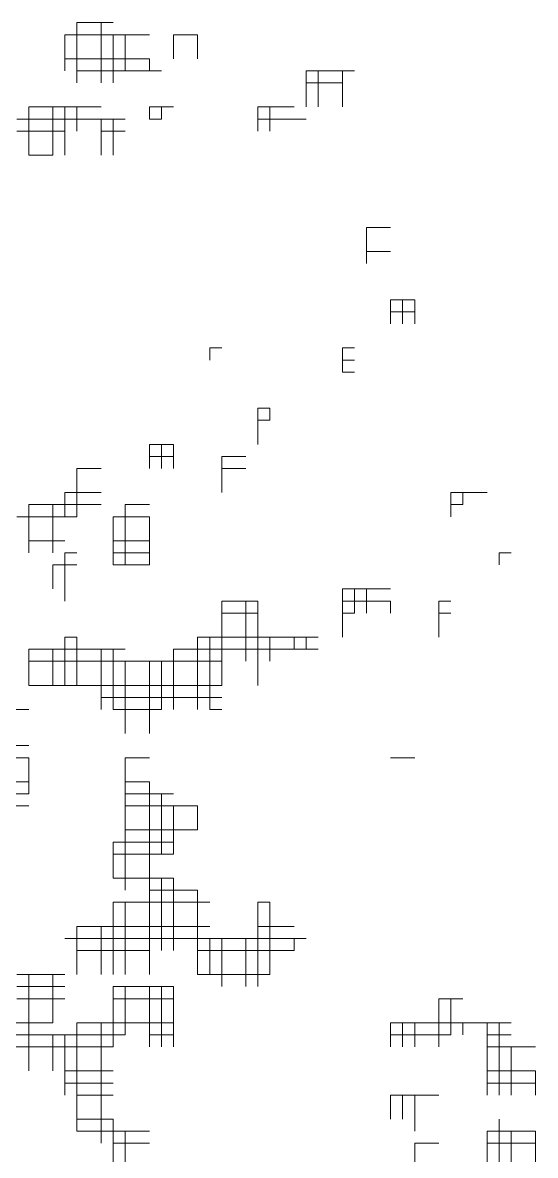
# Model space of a CAD drawing. Header units: millimetres. Extents: x 13268 to 164478, y 289082 to 363688.
# Drawn here: x 86279 to 87166, y 351152 to 353113 of the extents above; entities that cross this region are included whole.
import ezdxf

# ---------------------------------------------------------------- set-up
doc = ezdxf.new("R2010")
doc.units = ezdxf.units.MM

# ---------------------------------------------------------------- blocks, each defined once
blk = doc.blocks.new('A$C010A7659')
at = {"lineweight": 0}
for points in [[(3353.53, 3303.85), (3353.53, 3262.45)], [(3353.53, 3303.85), (3378.38, 3303.85)], [(3370.1, 3303.85), (3370.1, 3262.45)], [(3345.25, 3295.57), (3345.25, 3270.73)], [(3345.25, 3295.57), (3345.25, 3279.01)], [(3345.25, 3295.57), (3403.22, 3295.57)], [(3345.25, 3295.57), (3386.66, 3295.57)], [(3353.53, 3295.57), (3353.53, 3270.73)], [(3378.38, 3295.57), (3378.38, 3262.45)], [(3378.38, 3295.57), (3378.38, 3262.45)], [(3386.66, 3295.57), (3386.66, 3270.73)], [(3419.78, 3295.57), (3419.78, 3279.01)], [(3419.78, 3295.57), (3436.34, 3295.57)], [(3419.78, 3295.57), (3436.34, 3295.57)], [(3436.34, 3295.57), (3436.34, 3279.01)], [(3345.25, 3279.01), (3403.22, 3279.01)], [(3403.22, 3279.01), (3403.22, 3270.73)], [(3353.53, 3270.73), (3386.66, 3270.73)], [(3353.53, 3270.73), (3411.5, 3270.73)], [(3510.86, 3270.73), (3510.86, 3245.89)], [(3510.86, 3270.73), (3543.98, 3270.73)], [(3519.14, 3270.73), (3519.14, 3245.89)], [(3535.7, 3270.73), (3535.7, 3262.45)], [(3535.7, 3270.73), (3535.7, 3245.89)], [(3510.86, 3262.45), (3535.7, 3262.45)], [(3320.41, 3245.89), (3320.41, 3212.77)], [(3320.41, 3245.89), (3370.1, 3245.89)], [(3336.97, 3245.89), (3336.97, 3212.77)], [(3345.25, 3245.89), (3345.25, 3229.33)], [(3345.25, 3245.89), (3345.25, 3212.77)], [(3345.25, 3245.89), (3353.53, 3245.89)], [(3353.53, 3245.89), (3353.53, 3229.33)], [(3353.53, 3245.89), (3353.53, 3229.33)], [(3403.22, 3245.89), (3403.22, 3237.61)], [(3403.22, 3245.89), (3419.78, 3245.89)], [(3403.22, 3245.89), (3411.5, 3245.89)], [(3411.5, 3245.89), (3411.5, 3237.61)], [(3477.74, 3245.89), (3477.74, 3229.33)], [(3477.74, 3245.89), (3502.58, 3245.89)], [(3486.02, 3245.89), (3486.02, 3229.33)], [(3486.02, 3245.89), (3486.02, 3229.33)], [(3312.13, 3237.61), (3386.66, 3237.61)], [(3320.41, 3237.61), (3320.41, 3212.77)], [(3320.41, 3237.61), (3378.38, 3237.61)], [(3370.1, 3237.61), (3370.1, 3212.77)], [(3378.38, 3237.61), (3378.38, 3212.77)], [(3378.38, 3237.61), (3378.38, 3212.77)], [(3403.22, 3237.61), (3411.5, 3237.61)], [(3477.74, 3237.61), (3502.58, 3237.61)], [(3477.74, 3237.61), (3510.86, 3237.61)], [(3312.13, 3229.33), (3345.25, 3229.33)], [(3370.1, 3229.33), (3386.66, 3229.33)], [(3320.41, 3212.77), (3336.97, 3212.77)], [(3552.26, 3163.09), (3552.26, 3138.25)], [(3552.26, 3163.09), (3568.82, 3163.09)], [(3552.26, 3146.53), (3568.82, 3146.53)], [(3568.82, 3113.4), (3568.82, 3096.84)], [(3568.82, 3113.4), (3585.38, 3113.4)], [(3577.1, 3113.4), (3577.1, 3096.84)], [(3585.38, 3113.4), (3585.38, 3096.84)], [(3568.82, 3105.12), (3585.38, 3105.12)], [(3444.62, 3080.28), (3444.62, 3072)], [(3444.62, 3080.28), (3452.9, 3080.28)], [(3444.62, 3080.28), (3452.9, 3080.28)], [(3535.7, 3080.28), (3535.7, 3063.72)], [(3535.7, 3080.28), (3535.7, 3063.72)], [(3535.7, 3080.28), (3543.98, 3080.28)], [(3535.7, 3072), (3543.98, 3072)], [(3535.7, 3063.72), (3543.98, 3063.72)], [(3477.74, 3038.88), (3477.74, 3014.04)], [(3477.74, 3038.88), (3486.02, 3038.88)], [(3486.02, 3038.88), (3486.02, 3030.6)], [(3477.74, 3030.6), (3486.02, 3030.6)], [(3403.22, 3014.04), (3403.22, 2997.48)], [(3403.22, 3014.04), (3419.78, 3014.04)], [(3411.5, 3014.04), (3411.5, 2997.48)], [(3419.78, 3014.04), (3419.78, 2997.48)], [(3403.22, 3005.76), (3419.78, 3005.76)], [(3403.22, 3005.76), (3419.78, 3005.76)], [(3452.9, 3005.76), (3452.9, 2980.92)], [(3452.9, 3005.76), (3452.9, 2980.92)], [(3452.9, 3005.76), (3469.46, 3005.76)], [(3353.53, 2997.48), (3353.53, 2964.36)], [(3353.53, 2997.48), (3370.1, 2997.48)], [(3452.9, 2997.48), (3469.46, 2997.48)], [(3345.25, 2980.92), (3345.25, 2964.36)], [(3345.25, 2980.92), (3370.1, 2980.92)], [(3345.25, 2980.92), (3370.1, 2980.92)], [(3353.53, 2980.92), (3353.53, 2964.36)], [(3610.22, 2980.92), (3610.22, 2964.36)], [(3610.22, 2980.92), (3635.07, 2980.92)], [(3618.5, 2980.92), (3618.5, 2972.64)], [(3618.5, 2980.92), (3635.07, 2980.92)], [(3320.41, 2972.64), (3320.41, 2939.52)], [(3320.41, 2972.64), (3320.41, 2939.52)], [(3320.41, 2972.64), (3370.1, 2972.64)], [(3336.97, 2972.64), (3336.97, 2939.52)], [(3345.25, 2972.64), (3345.25, 2964.36)], [(3386.66, 2972.64), (3386.66, 2931.24)], [(3386.66, 2972.64), (3403.22, 2972.64)], [(3610.22, 2972.64), (3618.5, 2972.64)], [(3312.13, 2964.36), (3345.25, 2964.36)], [(3312.13, 2964.36), (3353.53, 2964.36)], [(3378.38, 2964.36), (3378.38, 2931.24)], [(3378.38, 2964.36), (3378.38, 2931.24)], [(3378.38, 2964.36), (3403.22, 2964.36)], [(3378.38, 2964.36), (3403.22, 2964.36)], [(3403.22, 2964.36), (3403.22, 2931.24)], [(3320.41, 2947.8), (3345.25, 2947.8)], [(3378.38, 2947.8), (3403.22, 2947.8)], [(3345.25, 2939.52), (3345.25, 2914.68)], [(3345.25, 2939.52), (3345.25, 2906.4)], [(3345.25, 2939.52), (3353.53, 2939.52)], [(3378.38, 2939.52), (3403.22, 2939.52)], [(3378.38, 2939.52), (3403.22, 2939.52)], [(3643.35, 2939.52), (3643.35, 2931.24)], [(3643.35, 2939.52), (3651.63, 2939.52)], [(3643.35, 2939.52), (3651.63, 2939.52)], [(3336.97, 2931.24), (3336.97, 2914.68)], [(3336.97, 2931.24), (3353.53, 2931.24)], [(3336.97, 2931.24), (3353.53, 2931.24)], [(3378.38, 2931.24), (3403.22, 2931.24)], [(3535.7, 2914.68), (3535.7, 2881.56)], [(3535.7, 2914.68), (3568.82, 2914.68)], [(3543.98, 2914.68), (3543.98, 2898.12)], [(3552.26, 2914.68), (3552.26, 2898.12)], [(3552.26, 2914.68), (3552.26, 2898.12)], [(3452.9, 2906.4), (3452.9, 2864.99)], [(3452.9, 2906.4), (3452.9, 2848.43)], [(3452.9, 2906.4), (3477.74, 2906.4)], [(3469.46, 2906.4), (3469.46, 2864.99)], [(3469.46, 2906.4), (3477.74, 2906.4)], [(3477.74, 2906.4), (3477.74, 2848.43)], [(3535.7, 2906.4), (3535.7, 2881.56)], [(3535.7, 2906.4), (3568.82, 2906.4)], [(3535.7, 2906.4), (3568.82, 2906.4)], [(3568.82, 2906.4), (3568.82, 2898.12)], [(3601.94, 2906.4), (3601.94, 2881.56)], [(3601.94, 2906.4), (3610.22, 2906.4)], [(3452.9, 2898.12), (3477.74, 2898.12)], [(3535.7, 2898.12), (3543.98, 2898.12)], [(3601.94, 2898.12), (3610.22, 2898.12)], [(3345.25, 2881.56), (3345.25, 2848.43)], [(3345.25, 2881.56), (3345.25, 2848.43)], [(3345.25, 2881.56), (3353.53, 2881.56)], [(3353.53, 2881.56), (3353.53, 2848.43)], [(3436.34, 2881.56), (3436.34, 2831.87)], [(3436.34, 2881.56), (3519.14, 2881.56)], [(3444.62, 2881.56), (3444.62, 2831.87)], [(3444.62, 2881.56), (3502.58, 2881.56)], [(3477.74, 2881.56), (3477.74, 2864.99)], [(3486.02, 2881.56), (3486.02, 2873.27)], [(3486.02, 2881.56), (3486.02, 2864.99)], [(3502.58, 2881.56), (3502.58, 2873.27)], [(3510.86, 2881.56), (3510.86, 2873.27)], [(3510.86, 2881.56), (3510.86, 2873.27)], [(3320.41, 2873.27), (3320.41, 2848.43)], [(3320.41, 2873.27), (3386.66, 2873.27)], [(3336.97, 2873.27), (3336.97, 2848.43)], [(3336.97, 2873.27), (3378.38, 2873.27)], [(3353.53, 2873.27), (3353.53, 2848.43)], [(3370.1, 2873.27), (3370.1, 2831.87)], [(3378.38, 2873.27), (3378.38, 2831.87)], [(3378.38, 2873.27), (3378.38, 2831.87)], [(3419.78, 2873.27), (3419.78, 2831.87)], [(3419.78, 2873.27), (3486.02, 2873.27)], [(3436.34, 2873.27), (3436.34, 2831.87)], [(3436.34, 2873.27), (3519.14, 2873.27)], [(3320.41, 2864.99), (3320.41, 2848.43)], [(3320.41, 2864.99), (3452.9, 2864.99)], [(3386.66, 2864.99), (3386.66, 2815.31)], [(3403.22, 2864.99), (3403.22, 2831.87)], [(3403.22, 2864.99), (3403.22, 2815.31)], [(3411.5, 2864.99), (3411.5, 2831.87)], [(3419.78, 2864.99), (3419.78, 2831.87)], [(3320.41, 2848.43), (3452.9, 2848.43)], [(3370.1, 2848.43), (3452.9, 2848.43)], [(3370.1, 2840.15), (3452.9, 2840.15)], [(3245.89, 2831.87), (3320.41, 2831.87)], [(3245.89, 2831.87), (3320.41, 2831.87)], [(3378.38, 2831.87), (3411.5, 2831.87)], [(3386.66, 2831.87), (3403.22, 2831.87)], [(3444.62, 2831.87), (3452.9, 2831.87)], [(3245.89, 2807.03), (3320.41, 2807.03)], [(3279.01, 2798.75), (3320.41, 2798.75)], [(3279.01, 2798.75), (3320.41, 2798.75)], [(3320.41, 2798.75), (3320.41, 2773.91)], [(3386.66, 2798.75), (3386.66, 2707.67)], [(3386.66, 2798.75), (3403.22, 2798.75)], [(3568.82, 2798.75), (3585.38, 2798.75)], [(3279.01, 2782.19), (3320.41, 2782.19)], [(3386.66, 2782.19), (3403.22, 2782.19)], [(3403.22, 2782.19), (3403.22, 2649.71)], [(3270.73, 2773.91), (3320.41, 2773.91)], [(3270.73, 2773.91), (3320.41, 2773.91)], [(3386.66, 2773.91), (3419.78, 2773.91)], [(3386.66, 2773.91), (3411.5, 2773.91)], [(3403.22, 2773.91), (3403.22, 2666.27)], [(3411.5, 2773.91), (3411.5, 2732.51)], [(3270.73, 2765.63), (3320.41, 2765.63)], [(3386.66, 2765.63), (3436.34, 2765.63)], [(3419.78, 2765.63), (3419.78, 2740.79)], [(3419.78, 2765.63), (3419.78, 2732.51)], [(3436.34, 2765.63), (3436.34, 2749.07)], [(3386.66, 2749.07), (3436.34, 2749.07)], [(3386.66, 2749.07), (3436.34, 2749.07)], [(3378.38, 2740.79), (3378.38, 2715.95)], [(3378.38, 2740.79), (3419.78, 2740.79)], [(3378.38, 2732.51), (3411.5, 2732.51)], [(3378.38, 2732.51), (3419.78, 2732.51)], [(3378.38, 2715.95), (3419.78, 2715.95)], [(3386.66, 2715.95), (3419.78, 2715.95)], [(3411.5, 2715.95), (3411.5, 2666.27)], [(3419.78, 2715.95), (3419.78, 2666.27)], [(3403.22, 2707.67), (3436.34, 2707.67)], [(3419.78, 2707.67), (3419.78, 2666.27)], [(3436.34, 2707.67), (3436.34, 2649.71)], [(3378.38, 2699.39), (3378.38, 2649.71)], [(3378.38, 2699.39), (3378.38, 2649.71)], [(3378.38, 2699.39), (3444.62, 2699.39)], [(3386.66, 2699.39), (3386.66, 2649.71)], [(3403.22, 2699.39), (3436.34, 2699.39)], [(3436.34, 2699.39), (3436.34, 2649.71)], [(3477.74, 2699.39), (3477.74, 2641.43)], [(3477.74, 2699.39), (3486.02, 2699.39)], [(3486.02, 2699.39), (3486.02, 2649.71)], [(3353.53, 2682.83), (3353.53, 2649.71)], [(3353.53, 2682.83), (3444.62, 2682.83)], [(3370.1, 2682.83), (3370.1, 2649.71)], [(3477.74, 2682.83), (3477.74, 2641.43)], [(3477.74, 2682.83), (3502.58, 2682.83)], [(3486.02, 2682.83), (3486.02, 2649.71)], [(3345.25, 2674.55), (3452.9, 2674.55)], [(3353.53, 2674.55), (3353.53, 2666.27)], [(3353.53, 2674.55), (3510.86, 2674.55)], [(3444.62, 2674.55), (3444.62, 2649.71)], [(3452.9, 2674.55), (3452.9, 2641.43)], [(3452.9, 2674.55), (3452.9, 2649.71)], [(3469.46, 2674.55), (3469.46, 2641.43)], [(3477.74, 2674.55), (3510.86, 2674.55)], [(3502.58, 2674.55), (3502.58, 2666.27)], [(3353.53, 2666.27), (3403.22, 2666.27)], [(3436.34, 2666.27), (3502.58, 2666.27)], [(3312.13, 2649.71), (3345.25, 2649.71)], [(3320.41, 2649.71), (3320.41, 2583.46)], [(3320.41, 2649.71), (3320.41, 2600.02)], [(3320.41, 2649.71), (3336.97, 2649.71)], [(3336.97, 2649.71), (3336.97, 2616.58)], [(3436.34, 2649.71), (3486.02, 2649.71)], [(3452.9, 2649.71), (3486.02, 2649.71)], [(3312.13, 2641.43), (3345.25, 2641.43)], [(3312.13, 2641.43), (3345.25, 2641.43)], [(3378.38, 2641.43), (3378.38, 2600.02)], [(3378.38, 2641.43), (3378.38, 2600.02)], [(3378.38, 2641.43), (3419.78, 2641.43)], [(3386.66, 2641.43), (3386.66, 2608.3)], [(3403.22, 2641.43), (3403.22, 2600.02)], [(3403.22, 2641.43), (3403.22, 2608.3)], [(3411.5, 2641.43), (3411.5, 2600.02)], [(3419.78, 2641.43), (3419.78, 2600.02)], [(3312.13, 2633.15), (3345.25, 2633.15)], [(3378.38, 2633.15), (3419.78, 2633.15)], [(3601.94, 2633.15), (3601.94, 2600.02)], [(3601.94, 2633.15), (3618.5, 2633.15)], [(3610.22, 2633.15), (3610.22, 2608.3)], [(3610.22, 2633.15), (3610.22, 2608.3)], [(3303.85, 2616.58), (3336.97, 2616.58)], [(3303.85, 2616.58), (3336.97, 2616.58)], [(3353.53, 2616.58), (3353.53, 2542.06)], [(3353.53, 2616.58), (3419.78, 2616.58)], [(3370.1, 2616.58), (3370.1, 2533.78)], [(3370.1, 2616.58), (3419.78, 2616.58)], [(3568.82, 2616.58), (3568.82, 2600.02)], [(3568.82, 2616.58), (3651.63, 2616.58)], [(3577.1, 2616.58), (3577.1, 2600.02)], [(3577.1, 2616.58), (3651.63, 2616.58)], [(3585.38, 2616.58), (3585.38, 2600.02)], [(3585.38, 2616.58), (3585.38, 2600.02)], [(3618.5, 2616.58), (3618.5, 2608.3)], [(3635.07, 2616.58), (3635.07, 2566.9)], [(3635.07, 2616.58), (3635.07, 2600.02)], [(3643.35, 2616.58), (3643.35, 2566.9)], [(3643.35, 2616.58), (3643.35, 2566.9)], [(3303.85, 2608.3), (3345.25, 2608.3)], [(3336.97, 2608.3), (3336.97, 2583.46)], [(3345.25, 2608.3), (3345.25, 2566.9)], [(3345.25, 2608.3), (3386.66, 2608.3)], [(3353.53, 2608.3), (3353.53, 2566.9)], [(3403.22, 2608.3), (3419.78, 2608.3)], [(3568.82, 2608.3), (3610.22, 2608.3)], [(3635.07, 2608.3), (3651.63, 2608.3)], [(3303.85, 2600.02), (3378.38, 2600.02)], [(3320.41, 2600.02), (3378.38, 2600.02)], [(3345.25, 2600.02), (3345.25, 2575.18)], [(3635.07, 2600.02), (3668.19, 2600.02)], [(3635.07, 2600.02), (3651.63, 2600.02)], [(3651.63, 2600.02), (3651.63, 2566.9)], [(3345.25, 2583.46), (3378.38, 2583.46)], [(3635.07, 2583.46), (3668.19, 2583.46)], [(3668.19, 2583.46), (3668.19, 2566.9)], [(3345.25, 2575.18), (3378.38, 2575.18)], [(3345.25, 2575.18), (3378.38, 2575.18)], [(3635.07, 2575.18), (3668.19, 2575.18)], [(3635.07, 2575.18), (3668.19, 2575.18)], [(3353.53, 2566.9), (3378.38, 2566.9)], [(3353.53, 2566.9), (3378.38, 2566.9)], [(3568.82, 2566.9), (3568.82, 2550.34)], [(3568.82, 2566.9), (3585.38, 2566.9)], [(3568.82, 2566.9), (3601.94, 2566.9)], [(3577.1, 2566.9), (3577.1, 2550.34)], [(3585.38, 2566.9), (3585.38, 2542.06)], [(3353.53, 2550.34), (3378.38, 2550.34)], [(3378.38, 2550.34), (3378.38, 2500.66)], [(3643.35, 2550.34), (3643.35, 2517.22)], [(3353.53, 2542.06), (3386.66, 2542.06)], [(3370.1, 2542.06), (3403.22, 2542.06)], [(3378.38, 2542.06), (3378.38, 2500.66)], [(3386.66, 2542.06), (3386.66, 2442.7)], [(3635.07, 2542.06), (3635.07, 2517.22)], [(3635.07, 2542.06), (3635.07, 2517.22)], [(3635.07, 2542.06), (3668.19, 2542.06)], [(3635.07, 2542.06), (3668.19, 2542.06)], [(3643.35, 2542.06), (3643.35, 2484.1)], [(3651.63, 2542.06), (3651.63, 2517.22)], [(3668.19, 2542.06), (3668.19, 2517.22)], [(3378.38, 2533.78), (3403.22, 2533.78)], [(3585.38, 2533.78), (3585.38, 2500.66)], [(3585.38, 2533.78), (3601.94, 2533.78)], [(3635.07, 2533.78), (3668.19, 2533.78)]]:
    blk.add_lwpolyline(points, dxfattribs=at)
blk = doc.blocks.new('A$C450614AE')
at = {"xscale": 1.5, "yscale": 1.5, "zscale": 1.5}
blk.add_blockref('A$C010A7659', (0, 0), dxfattribs=at)

msp = doc.modelspace()

# ---------------------------------------------------------------- block references
at = {"xscale": 1.68, "yscale": 1.68, "zscale": 1.68}
msp.add_blockref('A$C450614AE', (77922.1, 344787.3), dxfattribs=at)

doc.saveas('drawing.dxf')
